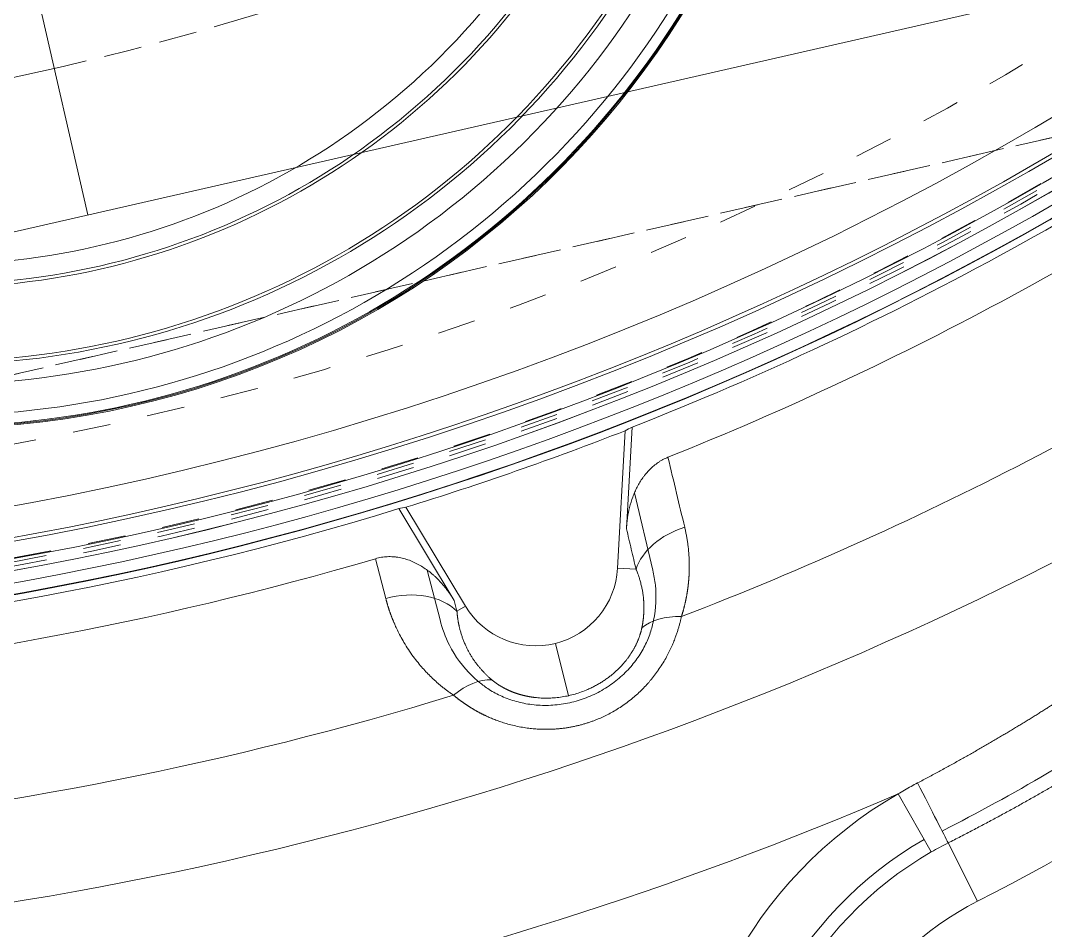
# Model space of a CAD drawing. Header units: millimetres. Extents: x -2414 to 10498, y -2238 to 649.
# Drawn here: x 8074.86 to 8119.06, y -1103.38 to -1064.14 of the extents above; entities that cross this region are included whole.
import ezdxf

# ---------------------------------------------------------------- set-up
doc = ezdxf.new("R2010")
doc.units = ezdxf.units.MM
doc.header["$LTSCALE"] = 16.335
doc.linetypes.add('DASHED', pattern=[0.2, 0.1, -0.1])
doc.linetypes.add('PHANTOM', pattern=[0.8, 0.45, -0.05, 0.1, -0.05, 0.1, -0.05])
for name, color, linetype, lineweight in [('core', 7, 'CONTINUOUS', 20), ('insert', 85, 'CONTINUOUS', 20), ('part', 7, 'CONTINUOUS', 20)]:
    doc.layers.add(name, color=color, linetype=linetype, lineweight=lineweight)

# ---------------------------------------------------------------- blocks, each defined once
blk = doc.blocks.new('43434')
at = {"layer": 'insert', "color": 5, "lineweight": 18}
blk.add_line((1.13686837721616e-13, -1.13686837721616e-13), (27.5925958105837, -120.8910611105456), dxfattribs=at)
at = {"layer": 'insert', "color": 5, "linetype": 'Continuous', "lineweight": 13}
blk.add_line((71.72067697975922, -110.8191145463221), (-16.53548535859181, -130.9630076747691), dxfattribs=at)
at = {"layer": 'insert', "linetype": 'DASHED', "lineweight": 13}
for p, q in [((73.44859172248243, -116.5790304616283), (-15.59314889383916, -136.9022267056447)), ((-15.20035975485712, -136.8125751478607), (73.05580258349687, -116.668682019413))]:
    blk.add_line(p, q, dxfattribs=at)
at = {"layer": 'insert', "linetype": 'PHANTOM', "lineweight": 18}
blk.add_circle((1.13686837721616e-13, -1.13686837721616e-13), 117.5, dxfattribs=at)
at = {"layer": 'insert', "linetype": 'Continuous', "lineweight": 18}
for centre, radius, start, end in [((2.728484105318785e-12, 2.273736754432321e-13), 138.3823994568, 154.2942857142653, 102.8657142857046), ((21.044669575944, -92.18153260729105), 37.913625, 192.8600000000912, 12.86000000007853)]:
    blk.add_arc(centre, radius, start, end, dxfattribs=at)
at = {"layer": 'insert', "linetype": 'Continuous', "lineweight": 13}
for centre, radius, start, end in [((4.433786671143025e-12, 0), 137.8826522044, 154.294285714274, 102.865714285706), ((-2.853539626812562e-11, 0), 137.1317242527, 270, 89.75978569869302), ((1.13686837721616e-13, -1.13686837721616e-13), 136.9898415921703, 154.294285714274, 102.8657142857251), ((1.13686837721616e-13, 0), 135.6324824954, 269.759785698693, 89.75978569869302), ((21.04466957613488, -92.18153260886311), 37.86583031401, 192.8600000000121, 12.8599999995776), ((21.04466957666, -92.18153260871009), 37.82569889316443, 192.859999999998, 12.85999999999798), ((21.04466957666011, -92.18153260870997), 37.36524247822, 192.859999999998, 12.85999999999798), ((21.04466957666, -92.18153260871003), 36.02323091729001, 192.859999999998, 12.86000000008488), ((21.04466957666, -92.18153260871009), 35.16487982839882, 192.8599999999584, 12.86000000001848), ((21.04466957665989, -92.18153260870997), 35.03060413499, 192.8600000000121, 12.86000000007853), ((21.04466957666011, -92.18153260870997), 31.84502845499, 192.8600000000043, 12.86000000007853), ((21.04466957666, -92.18153260871009), 31.71075276158117, 192.859999999998, 12.86000000007218), ((21.04466957666011, -92.18153260870997), 30.85240167269, 192.859999999998, 12.86000000007218)]:
    blk.add_arc(centre, radius, start, end, dxfattribs=at)
at = {"layer": 'insert', "linetype": 'DASHED', "lineweight": 13}
blk.add_arc((1.13686837721616e-13, -1.13686837721616e-13), 138.2077956093934, 262.4788254674497, 303.235460246835, dxfattribs=at)

msp = doc.modelspace()

# ---------------------------------------------------------------- linework, layer by layer
at = {"layer": 'core', "linetype": 'Continuous', "lineweight": 18}
for p, q in [((8100.607812997639, -1087.758619285353), (8100.934056316143, -1081.828595992652)), ((8100.98857818851, -1086.057532305153), (8101.229661305113, -1081.675439505653)), ((8091.1767522951, -1085.186510283952), (8093.561957128785, -1089.146657242061)), ((8091.477642822219, -1085.130310431953), (8094.043247759849, -1089.389975030135))]:
    msp.add_line(p, q, dxfattribs=at)
at = {"layer": 'core', "linetype": 'Continuous', "lineweight": 13}
for p, q in [((8101.333565483317, -1084.504701636891), (8102.125510498776, -1087.840529990443)), ((8090.169653929927, -1087.345275697783), (8090.611433305015, -1089.061247830454)), ((8092.95252752485, -1089.9881382077), (8092.399987853306, -1087.839002318773)), ((8100.607812997639, -1087.758619285353), (8101.402044619244, -1087.802314350033)), ((8094.04324775982, -1089.389975030153), (8093.680582678455, -1089.608408969724)), ((8097.927946452559, -1090.998415642975), (8098.488796308994, -1093.255271931361)), ((8112.696783854034, -1097.493723693361), (8114.132288748805, -1099.994831873687)), ((8116.129297675519, -1102.117841374153), (8114.855468508049, -1099.60441603959))]:
    msp.add_line(p, q, dxfattribs=at)
at = {"layer": 'core', "linetype": 'Continuous', "lineweight": 18}
for centre, radius, start, end in [((8050.170361536129, -951.6295860507524), 138.3823994568, 154.2919396506846, 102.8653497159111), ((8050.170361536129, -951.6295860507526), 139.7103292305, 291.4362307228294, 306.2652736301386), ((8050.170302827303, -951.6295068680424), 141.4875188759, 291.8276469846192, 305.0872765858492), ((8050.170361536129, -951.6295860507526), 139.74525, 287.1929123529375, 291.3004668026949), ((8050.170361536129, -951.6295860507524), 139.7103292305, 273.1676188257245, 287.0682170987558), ((8050.170302827302, -951.6295068680425), 141.4875188759, 274.3821190744533, 286.4217656502841), ((8073.91834945518, -1018.830325643783), 93.37330681833001, 296.8763488399745, 312.8679255389929), ((8097.074520089789, -1087.564233336653), 3.53863599, 211.0606438317761, 356.8510173191632), ((8122.006162762159, -1113.713636161553), 15.81779127338, 116.8763488401404, 119.8535631613853), ((8122.006162762159, -1113.713636161553), 13, 116.8763488401987, 185.0000000003533)]:
    msp.add_arc(centre, radius, start, end, dxfattribs=at)
at = {"layer": 'core', "linetype": 'DASHED', "lineweight": 13}
for radius in [138.0270981755421, 137.858587914482, 133.0301440404466]:
    msp.add_arc((8050.170361536129, -951.6295860507527), radius, 200.0865112642804, 159.9134887357196, dxfattribs=at)
at = {"layer": 'core', "linetype": 'Continuous', "lineweight": 13}
for centre, radius, start, end in [((8050.170361536129, -951.6295860507526), 138.913424579, 197.7271803247957, 342.2728196765129), ((8050.170361536129, -951.6295860507527), 139.3986831883194, 198.3931349306767, 341.6068650693418), ((8050.170361536129, -951.6295860507523), 139.4156184695, 198.4887147623774, 341.5112852376225), ((8050.170302827303, -951.6295068680425), 148.0941848724, 291.0479102702024, 304.1381634071502), ((8050.170302827303, -951.6295068680427), 152.4875782438097, 276.863559965208, 303.5978437502874), ((8050.170302827303, -951.6295068680424), 148.0941848724, 275.3860198503046, 287.0260377524575), ((8050.170302827302, -951.6295068680427), 158.7007579679, 281.9462428701238, 293.2029858053612), ((8122.00616276216, -1113.713636161553), 18.70160677941, 119.8535631614951, 185.000000000204), ((8122.006162762159, -1113.713636161553), 16.44094462910628, 119.8535631660001, 185.00000000023), ((8122.00616276216, -1113.713636161553), 15.8178216916, 119.8535631613853, 185.0000000000632)]:
    msp.add_arc(centre, radius, start, end, dxfattribs=at)
for centre, major_axis, ratio, start_param, end_param in [((8104.28147540194, -1087.960727732753), (-2.919127083319831, -0.6918793763573614), 0.7033591606862354, 4.814821857590831, 5.884978813857995), ((8091.210269421429, -1091.096281985853), (2.905647210962647, 0.7464678729583718), 0.7068916832532853, 0.4002968385741605, 1.595345334048057), ((8104.11995797431, -1091.822702889553), (-2.847494738789358, 0.9443377111208328), 0.6114738482621914, 5.177781569407805, 5.927384521052607), ((8113.551830659299, -1097.032173917953), (1.355887370208185, -2.676110879487233), 0.0004069031424667711, 0.2793188069090368, 1.5778167159751)]:
    msp.add_ellipse(centre, major_axis=major_axis, ratio=ratio, start_param=start_param, end_param=end_param, dxfattribs=at)
at = {"layer": 'core', "linetype": 'Continuous', "lineweight": 18}
msp.add_ellipse((8094.15436936625, -1095.261348359153), major_axis=(1.659225569339488, 2.499394026035921), ratio=0.6114697653450974, start_param=0.3557860751629188, end_param=1.105396396981666, dxfattribs=at)
for points in [[(8101.229661305109, -1081.675439505653), (8101.13112488284, -1081.726631894853), (8101.032589888229, -1081.777683889153), (8100.93405631615, -1081.828595992652)], [(8091.1767522951, -1085.186510283952), (8091.277104443479, -1085.167875011552), (8091.37740124588, -1085.149141656753), (8091.477642822219, -1085.130310432053)], [(8113.543400566739, -1097.012835134953), (8113.447737165639, -1097.063052868153), (8113.25748479019, -1097.165620173753), (8112.97526765532, -1097.325911412052), (8112.789260955629, -1097.437064069053), (8112.696783857409, -1097.493723691352)], [(8075.0180281234, -1103.737927096053), (8074.005001589329, -1103.650766112953), (8072.012310445029, -1103.459085367052), (8069.122951561269, -1103.125642097053), (8067.2633109509, -1102.876733315253), (8066.350001852039, -1102.746571342753)]]:
    msp.add_open_spline(points, degree=3, dxfattribs=at)
at = {"layer": 'core', "linetype": 'Continuous', "lineweight": 13}
for points, knots in [([(8133.24141974084, -1082.546111530553), (8133.205733809565, -1082.581268448876), (8133.134362330982, -1082.651581907248), (8133.027071962399, -1082.756823421113), (8132.919611969035, -1082.861896098124), (8132.811965822331, -1082.966783023503), (8132.704138292703, -1083.071487996785), (8132.596128443684, -1083.176009267298), (8132.487936868005, -1083.280346571603), (8132.379563748718, -1083.384499247847), (8132.271009378712, -1083.48846674101), (8132.162274021512, -1083.592248467535), (8132.053357948552, -1083.695843851566), (8131.944261429298, -1083.799252315357), (8131.834984733474, -1083.902473281395), (8131.725528132029, -1084.005506173504), (8131.615891891044, -1084.108350410286), (8131.506076295122, -1084.211005430271), (8131.39608155994, -1084.313470597852), (8131.285908158623, -1084.415745554396), (8131.175555603731, -1084.517828907892), (8131.065026992818, -1084.619723123126), (8130.916286584132, -1084.756343161676), (8130.655807173279, -1084.99455096193), (8130.208439189579, -1085.39943554271), (8129.534773325813, -1085.998565592237), (8128.852282053525, -1086.590814256385), (8128.218624605202, -1087.128861731273), (8127.693325184154, -1087.56783501205), (8127.10620826541, -1088.049892898206), (8126.563452553695, -1088.486835379911), (8126.047523385171, -1088.89555468423), (8125.540113092111, -1089.29207903818), (8124.911894118344, -1089.77443934811), (8124.431346302118, -1090.135582390415), (8124.140892387175, -1090.351116056746), (8124.081597204619, -1090.3950360171), (8124.020156220409, -1090.440459168983), (8123.956565175656, -1090.487379594456), (8123.890819704721, -1090.535791183082), (8123.822915296259, -1090.585687604835), (8123.752847305187, -1090.637062316353), (8123.680610950338, -1090.68990855774), (8123.60620131617, -1090.744219351981), (8123.529613353377, -1090.799987503585), (8123.450841879824, -1090.857205597396), (8123.369881581442, -1090.915865997311), (8123.286727013149, -1090.975960844978), (8123.201372599808, -1091.037482058462), (8123.113812637199, -1091.100421330865), (8123.024041293023, -1091.164770128924), (8122.93205260793, -1091.230519691562), (8122.837840496565, -1091.297661028409), (8122.741398748652, -1091.366184918296), (8122.642721030079, -1091.436081907682), (8122.541800884081, -1091.507342309157), (8122.438631732171, -1091.57995619949), (8122.333206875935, -1091.653913419419), (8122.225519492511, -1091.729203568736), (8122.115562654665, -1091.805816036253), (8122.003329322603, -1091.883739984771), (8121.888812339412, -1091.962964336387), (8121.772004435705, -1092.043477773086), (8121.652898230459, -1092.125268734269), (8121.531486232569, -1092.208325415336), (8121.407760842253, -1092.29263576594), (8121.281714352511, -1092.378187488293), (8121.153338950617, -1092.464968035419), (8121.022626719628, -1092.552964609381), (8120.889569639924, -1092.642164159482), (8120.754159590774, -1092.732553380427), (8120.616388351923, -1092.824118710461), (8120.476247605209, -1092.916846329474), (8120.33372893621, -1093.010722157077), (8120.188823835904, -1093.105731850645), (8120.041523702372, -1093.201860803332), (8119.891819842514, -1093.299094142055), (8119.739703473793, -1093.397416725447), (8119.585165726016, -1093.496813141778), (8119.428197643121, -1093.597267706849), (8119.268790185011, -1093.698764461855), (8119.106934229397, -1093.801287171207), (8118.942620573689, -1093.904819320367), (8118.77583993683, -1094.00934411349), (8118.606582961517, -1094.114844471657), (8118.434840215014, -1094.221303028692), (8118.260602199844, -1094.328702133372), (8118.083859391136, -1094.43702378787), (8117.904602370587, -1094.546249777407), (8117.722821793976, -1094.656361605139), (8117.538508303986, -1094.767340442495), (8117.351652513576, -1094.879167164768), (8117.162245005351, -1094.991822343764), (8116.970276335488, -1095.105286246684), (8116.775737036607, -1095.219538833181), (8116.578617620977, -1095.334559752879), (8116.37890858368, -1095.450328342735), (8116.176600405814, -1095.566823624357), (8115.97168355783, -1095.684024301495), (8115.764148502471, -1095.801908756655), (8115.553985699457, -1095.920455050963), (8115.341185603668, -1096.039640911506), (8115.125738688222, -1096.159443766034), (8114.907635373263, -1096.279840597928), (8114.686866312471, -1096.400808482482), (8114.463421323657, -1096.522322540242), (8114.237293458813, -1096.644363680288), (8114.008463597512, -1096.766889242702), (8113.776958838905, -1096.889944218556), (8113.621509799386, -1096.97173654705), (8113.543400566739, -1097.012835134952)], [0, 0, 0, 0, 0.006133672791505827, 0.01226727958702921, 0.01840081841391833, 0.02453428728285313, 0.03066768418862591, 0.0368010071109392, 0.04293425401517438, 0.04906742285318931, 0.05520051156409245, 0.06133351807504623, 0.06746644030202803, 0.07359927615063887, 0.07973202351687356, 0.0858646802879132, 0.0919972443429139, 0.09812971355378529, 0.1042620857859846, 0.1103943588992964, 0.1165265307486232, 0.1226585991847765, 0.1287905620552548, 0.141240552788098, 0.1658507997989266, 0.2026184361129053, 0.2515388655155174, 0.2763892037478745, 0.3042999782063575, 0.3352705669615273, 0.3693003688227178, 0.389515499485091, 0.4157666647637983, 0.4480528246503448, 0.4863726794230016, 0.4892736728075758, 0.4922814171371938, 0.4953959103198832, 0.4986171501910867, 0.5019451345141518, 0.5053798609809019, 0.508921327212278, 0.5125695307590823, 0.5163244691028053, 0.5201861396565679, 0.5241545397661749, 0.5282296667112931, 0.5324115177067655, 0.5367000899040755, 0.5410953803929567, 0.5455973862031965, 0.5502061043065981, 0.5549215316191661, 0.5597436650034804, 0.5646725012713181, 0.5697080371865144, 0.5748502694680876, 0.5800991947936356, 0.5854548098385659, 0.590917111605005, 0.5964860973155083, 0.6021617642369663, 0.6079441096857191, 0.6138331310351675, 0.6198288257237738, 0.6259311912634195, 0.6321402252481797, 0.6384559253635186, 0.6448782893959352, 0.6514073152430674, 0.658043000924305, 0.6647853445919072, 0.6716343445426696, 0.6785899992301679, 0.6856523072775947, 0.6928212674912326, 0.7000968788745936, 0.7074791406432436, 0.7149680522403641, 0.7225636133530783, 0.7302658239295752, 0.7380746841970823, 0.7459901946807075, 0.7540123562232163, 0.7621411700057654, 0.7703766375696516, 0.7787187608391188, 0.7871675415185455, 0.7957229743086405, 0.8043850488872929, 0.8131537542851897, 0.8220290789515312, 0.8310110107453832, 0.8400995369276876, 0.8492946441539571, 0.8585963184677373, 0.8680045452948765, 0.8775193094386606, 0.887140595075883, 0.8968683857539007, 0.9067026643887491, 0.916643413264388, 0.9266906140331225, 0.936844247717316, 0.947104294712421, 0.9574707347914436, 0.9679435471109056, 0.9785227102183833, 0.9892082020617209, 1, 1, 1, 1]), ([(8114.595625153101, -1099.090582164981), (8116.128834499475, -1098.308586896707), (8117.644390757486, -1097.479439901499), (8120.869460061027, -1095.590999275201), (8122.554326194466, -1094.526805314506), (8127.484533183839, -1091.183485063943), (8130.605870119339, -1088.754085913436), (8134.101734638383, -1085.664471906163), (8134.628401853181, -1085.188385669445), (8135.150019201083, -1084.706189680774)], [0, 0, 0, 0, 0.2050408633440822, 0.2050408633440822, 0.4417215148222314, 0.4417215148222314, 0.9150828177785311, 0.9150828177785311, 1, 1, 1, 1]), ([(8135.594671533929, -1085.276508140073), (8135.559299532199, -1085.308543807308), (8135.488418610647, -1085.372739145573), (8135.381713557406, -1085.469026673144), (8135.274465542698, -1085.565543572077), (8135.166660166369, -1085.662273912588), (8135.058299325811, -1085.759219208519), (8134.94938052538, -1085.856376256638), (8134.839902452506, -1085.953743108797), (8134.729863475088, -1086.051317462442), (8134.619262046514, -1086.149097094296), (8134.508096596611, -1086.247079743441), (8134.396365561132, -1086.345263142766), (8134.284067373902, -1086.44364501045), (8134.171200469033, -1086.542223052198), (8134.057763280423, -1086.640994960593), (8133.943754241995, -1086.739958415217), (8133.829171787723, -1086.839111082571), (8133.714014351734, -1086.93845061604), (8133.598280368372, -1087.037974655859), (8133.481968272288, -1087.137680829066), (8133.365076498512, -1087.237566749467), (8133.247603482539, -1087.337630017597), (8133.129547660406, -1087.43786822068), (8133.010907468778, -1087.538278932587), (8132.891681345023, -1087.638859713804), (8132.771867727301, -1087.739608111385), (8132.651465054641, -1087.84052165892), (8132.530471767031, -1087.941597876495), (8132.408886305496, -1088.04283427065), (8132.286707112181, -1088.144228334347), (8132.163932630442, -1088.245777546928), (8132.04056130493, -1088.347479374078), (8131.916591581668, -1088.449331267789), (8131.792021908151, -1088.55133066632), (8131.666850733419, -1088.653474994163), (8131.541076508156, -1088.755761662003), (8131.414697684769, -1088.858188066685), (8131.287712717478, -1088.960751591172), (8131.160120062411, -1089.063449604514), (8131.031918177683, -1089.166279461809), (8130.903105523493, -1089.269238504167), (8130.773680562212, -1089.372324058677), (8130.643641758471, -1089.475533438367), (8130.512987579257, -1089.578863942172), (8130.381716494003, -1089.682312854898), (8130.249826974675, -1089.785877447189), (8130.117317495873, -1089.889554975488), (8129.984186534917, -1089.993342682007), (8129.850432571947, -1090.097237794691), (8129.716054090009, -1090.201237527184), (8129.581049575158, -1090.305339078796), (8129.445417516549, -1090.409539634471), (8129.309156406533, -1090.513836364749), (8129.172264740751, -1090.61822642574), (8129.034741018236, -1090.722706959088), (8128.896583741505, -1090.827275091935), (8128.757791416662, -1090.931927936898), (8128.61836255349, -1091.036662592028), (8128.478295665552, -1091.141476140787), (8128.337589270294, -1091.246365652008), (8128.196241889141, -1091.351328179873), (8128.054252047596, -1091.456360763876), (8127.911618275346, -1091.561460428797), (8127.768339106357, -1091.666624184669), (8127.62441307898, -1091.771849026751), (8127.479838736052, -1091.877131935496), (8127.334614625001, -1091.982469876527), (8127.188739297941, -1092.087859800596), (8127.042211311804, -1092.1932986436), (8126.895029228339, -1092.298783326383), (8126.747191614621, -1092.404310755352), (8126.598697041627, -1092.509877820041), (8126.449544090091, -1092.615481402096), (8126.299731329043, -1092.721118341489), (8126.149257396784, -1092.82678556304), (8125.997727876682, -1092.932754312546), (8125.844674028862, -1093.039344483429), (8125.689623967314, -1093.146871362795), (8125.532497240089, -1093.255373311556), (8125.37328640851, -1093.364838191338), (8125.211983920298, -1093.475253587509), (8125.048582196178, -1093.58660694128), (8124.883073608329, -1093.698885512585), (8124.715450488345, -1093.812076389111), (8124.545705127193, -1093.926166482736), (8124.37382977738, -1094.041142529403), (8124.19981665454, -1094.156991088052), (8124.02365793922, -1094.273698539812), (8123.845345778639, -1094.391251087118), (8123.664872288482, -1094.509634752847), (8123.482229554722, -1094.628835379455), (8123.297409635457, -1094.748838628111), (8123.110404562784, -1094.869629977826), (8122.921206344683, -1094.991194724598), (8122.729806966947, -1095.113517980545), (8122.536198395112, -1095.236584673046), (8122.340372576428, -1095.360379543883), (8122.142321441859, -1095.484887148383), (8121.942036908091, -1095.610091854574), (8121.739510879584, -1095.735977842324), (8121.534735250636, -1095.862529102507), (8121.327701907484, -1095.989729436151), (8121.11840273042, -1096.117562453613), (8120.906829595942, -1096.246011573735), (8120.692974378929, -1096.375060023026), (8120.476828954834, -1096.504690834837), (8120.258385201918, -1096.634886848547), (8120.037635003499, -1096.765630708754), (8119.814570250232, -1096.896904864472), (8119.589182842416, -1097.02869156834), (8119.361464692324, -1097.160972875829), (8119.131407726567, -1097.293730644471), (8118.899003888476, -1097.426946533083), (8118.664245140521, -1097.560602001008), (8118.427123466745, -1097.69467830736), (8118.187630875245, -1097.829156510297), (8117.945759400634, -1097.964017466232), (8117.701501106679, -1098.09924182933), (8117.454848088425, -1098.234810049971), (8117.205792476368, -1098.37070237718), (8116.954326433064, -1098.506898846127), (8116.700442178381, -1098.643379322078), (8116.444131906766, -1098.780123331209), (8116.185388112372, -1098.917110696322), (8115.924202374348, -1099.054319133511), (8115.660569955801, -1099.191733322591), (8115.394472455767, -1099.329310663085), (8115.125943305973, -1099.467110532104), (8114.945867458253, -1099.558566171261), (8114.855493218558, -1099.604464796531)], [0, 0, 0, 0, 0.005666508366271584, 0.01135495067651538, 0.01706532858824281, 0.02279764375144315, 0.02855189780889042, 0.03432809239640264, 0.04012622914311095, 0.04594630967171, 0.05178833559871528, 0.05765230853472425, 0.06353823008464457, 0.06944610184794234, 0.07537592541887674, 0.08132770238673485, 0.08730143433606066, 0.09329712284686895, 0.09931476949486986, 0.1053543758516878, 0.1114159434850679, 0.117499473959083, 0.1236049688343468, 0.1297324296681993, 0.1358818580149156, 0.1420532554258954, 0.1482466234498454, 0.1544619636329821, 0.1606992775191994, 0.1669585666502507, 0.1732398325659412, 0.179543076804281, 0.1858683009016628, 0.1922155063930429, 0.1985846948120781, 0.2049758676913205, 0.2113890265623542, 0.2178241729559559, 0.224281308402256, 0.2307604344308798, 0.2372615525711095, 0.2437846643520181, 0.2503297713026192, 0.2568968749520039, 0.2634859768294923, 0.270097078464749, 0.2767301813879398, 0.2833852871298476, 0.2900623972220147, 0.2967615131968592, 0.3034826365878121, 0.3102257689294318, 0.3169909117575329, 0.3237780666092989, 0.3305872350234101, 0.3374184185401496, 0.3442716187015258, 0.3511468370513768, 0.358044075135487, 0.3649633345016952, 0.3719046166999974, 0.3788679232826583, 0.3858532558043106, 0.3928606158220574, 0.3998900048955807, 0.4069414245872215, 0.4140148764621009, 0.4211103620882007, 0.4282278830364606, 0.4353674408808698, 0.4425290371985673, 0.4497126735699244, 0.4569183515786296, 0.4641460728117893, 0.4713958388599982, 0.4786676513174409, 0.4859615117819538, 0.4933342945277052, 0.5007965282020229, 0.5083482134252473, 0.5159893508184346, 0.523719941004794, 0.5315399846110864, 0.5394494822689164, 0.5474484346159776, 0.5555368422972055, 0.5637147059658848, 0.5719820262846834, 0.580338803926634, 0.5887850395760781, 0.5973207339295421, 0.6059458876965719, 0.6146605016005338, 0.6234645763793697, 0.6323581127863073, 0.6413411115905387, 0.6504135735778778, 0.6595754995513722, 0.6688268903318839, 0.6781677467586475, 0.6875980696898134, 0.697117860002933, 0.7067271185954599, 0.7164258463852039, 0.7262140443107695, 0.7360917133319744, 0.7460588544302476, 0.7561154686090281, 0.7662615568941096, 0.7764971203340006, 0.7868221600002623, 0.7972366769878195, 0.8077406724152822, 0.8183341474252168, 0.829017103184455, 0.8397895408843381, 0.8506514617409962, 0.8616028669955814, 0.8726437579145115, 0.8837741357897038, 0.8949940019387845, 0.9063033577053061, 0.9177022044589466, 0.9291905435957065, 0.9407683765380987, 0.9524357047353169, 0.9641925296634213, 0.9760388528254952, 0.9879746757518151, 1, 1, 1, 1]), ([(8103.358104454047, -1089.842914165902), (8103.361807122931, -1089.831425393679), (8103.369215179811, -1089.808439412279), (8103.380081434288, -1089.773942087215), (8103.390773210463, -1089.739416144582), (8103.401272725911, -1089.704861763743), (8103.411585028745, -1089.670279711733), (8103.421709054546, -1089.635670601938), (8103.431645390347, -1089.601035092926), (8103.441394192082, -1089.566373835092), (8103.450955743348, -1089.53168748495), (8103.460330305637, -1089.496976701276), (8103.469518158623, -1089.462242146126), (8103.478519589477, -1089.427484484538), (8103.48733489585, -1089.392704384592), (8103.495964385185, -1089.357902517374), (8103.504408375021, -1089.323079556964), (8103.512667193027, -1089.288236180418), (8103.520741177103, -1089.253373067753), (8103.528630675478, -1089.218490901926), (8103.536336046784, -1089.183590368825), (8103.543857660157, -1089.148672157245), (8103.551195895326, -1089.113736958876), (8103.558351142692, -1089.078785468284), (8103.565323803426, -1089.043818382897), (8103.572114289549, -1089.008836402985), (8103.578723024026, -1088.973840231647), (8103.585150440843, -1088.938830574792), (8103.591396985102, -1088.903808141123), (8103.5974631131, -1088.868773642122), (8103.603349292418, -1088.833727792034), (8103.609056001998, -1088.798671307845), (8103.614583732234, -1088.763604909276), (8103.619932985063, -1088.728529318753), (8103.62510427397, -1088.693445261412), (8103.630098124394, -1088.658353465031), (8103.63491507513, -1088.623254641617), (8103.639555692629, -1088.588149409919), (8103.644019953087, -1088.553038296117), (8103.648307847238, -1088.517921733493), (8103.652419374341, -1088.482800136287), (8103.656354538408, -1088.447673919118), (8103.6601133486, -1088.412543496908), (8103.663695819178, -1088.377409284861), (8103.667101969569, -1088.342271698431), (8103.670331824417, -1088.307131153286), (8103.673385413615, -1088.271988065286), (8103.676262772391, -1088.23684285043), (8103.678963941197, -1088.201695924884), (8103.681488966359, -1088.166547704753), (8103.683837897843, -1088.131398606767), (8103.686010797829, -1088.096249045565), (8103.688007708874, -1088.061099443717), (8103.689828773092, -1088.025950194105), (8103.692466141571, -1087.969598535633), (8103.695350708282, -1087.892302696318), (8103.697649918984, -1087.794372586807), (8103.698600094949, -1087.697156940252), (8103.698234824742, -1087.600658652438), (8103.696587203051, -1087.504880172013), (8103.693689963123, -1087.409823646479), (8103.689576067143, -1087.315490933256), (8103.684276090949, -1087.221884310087), (8103.677814411834, -1087.129007272756), (8103.670216067948, -1087.036863166884), (8103.661505624487, -1086.945455101261), (8103.651707467449, -1086.854785875547), (8103.640845726529, -1086.76485799837), (8103.62894427979, -1086.675673694304), (8103.616026801297, -1086.587234893489), (8103.602116558477, -1086.49954330103), (8103.587237161175, -1086.412600166736), (8103.571409781076, -1086.326407165398), (8103.554663441537, -1086.240963165054), (8103.536996918198, -1086.156276218696), (8103.518519778294, -1086.072319198331), (8103.505424384768, -1086.016750836269), (8103.498894542879, -1085.989042419751)], [0, 0, 0, 0, 0.008702380248756336, 0.01741115122207847, 0.02612633790161005, 0.03484796327683926, 0.04357604833279259, 0.05231061203777997, 0.0610516713310897, 0.0697992411108482, 0.07855333422169666, 0.08731396144269042, 0.09608113147503333, 0.1048548509299551, 0.113635124316575, 0.1224219540297437, 0.1312153403380005, 0.1400152813714618, 0.1488217731097765, 0.1576348093701197, 0.1664543817951775, 0.1752804798412317, 0.1841130907661644, 0.1929521996176117, 0.2017977892210644, 0.210649840168065, 0.2195083308044216, 0.2283732372184253, 0.2372445332291791, 0.2461221903749315, 0.255006177901428, 0.2638964627504006, 0.2727930095479828, 0.2816957805933299, 0.2906047358471162, 0.2995198329202659, 0.3084410270626207, 0.3173682853152768, 0.3263016309745944, 0.3352411014828601, 0.3441867337167782, 0.3531385639822003, 0.36209662800887, 0.3710609609450382, 0.3800315973520048, 0.3890085711985852, 0.3979919158554874, 0.4069816640895711, 0.415977848058086, 0.4249804993027831, 0.4339896487439432, 0.4430053266743582, 0.4520275627531828, 0.4610563859997249, 0.4700918247871897, 0.4954858059556118, 0.5207533091303225, 0.5458949660272183, 0.5709113482338943, 0.5958029694003675, 0.6205702874172149, 0.6452137052978991, 0.6697334605773213, 0.6941295558743855, 0.7184019594447768, 0.7425506285910236, 0.7665755109826423, 0.790476545912879, 0.8142536654938654, 0.8379067957917872, 0.8614358579040793, 0.8848407689801226, 0.9081214431872257, 0.9312777926236361, 0.954309728180037, 0.9772171603513132, 1, 1, 1, 1]), ([(8101.651974891345, -1090.330925398868), (8101.653869949421, -1090.321817352232), (8101.657679736778, -1090.303506715034), (8101.663165665075, -1090.27595484383), (8101.668517480293, -1090.248162039319), (8101.673712256865, -1090.220134110867), (8101.67875100559, -1090.191871797767), (8101.683628207859, -1090.1633772944), (8101.688340104961, -1090.13465247614), (8101.692882444663, -1090.10569938294), (8101.697251095342, -1090.076520088845), (8101.701441880315, -1090.047116738489), (8101.705450624232, -1090.017491538189), (8101.709273141848, -1089.987646759354), (8101.712905242477, -1089.957584738558), (8101.716342730221, -1089.927307878489), (8101.719581405371, -1089.896818648661), (8101.722617065517, -1089.866119586176), (8101.725445506766, -1089.835213296452), (8101.728062524962, -1089.804102453955), (8101.730463916935, -1089.772789802913), (8101.732645481764, -1089.741278158016), (8101.73460302207, -1089.709570405107), (8101.736332345335, -1089.677669501862), (8101.737829265231, -1089.645578478446), (8101.739089602989, -1089.613300438168), (8101.740109188776, -1089.58083855811), (8101.740883863102, -1089.548196089748), (8101.741409478253, -1089.51537635955), (8101.741681899742, -1089.482382769562), (8101.741697007782, -1089.449218797974), (8101.74145069879, -1089.415887999669), (8101.740938886898, -1089.382394006764), (8101.740157505536, -1089.348740529061), (8101.739102508865, -1089.31493135477), (8101.737769873858, -1089.280970350092), (8101.736155600084, -1089.246861463019), (8101.734255718241, -1089.212608711104), (8101.732066265792, -1089.178216229614), (8101.729583386829, -1089.143688091756), (8101.726802963396, -1089.109028988649), (8101.720835729041, -1089.041652313262), (8101.709230076179, -1088.935283506976), (8101.687638487114, -1088.784535051639), (8101.656911386372, -1088.615763222028), (8101.616922613888, -1088.439112687266), (8101.5710282346, -1088.270659687804), (8101.525153160094, -1088.124959569374), (8101.483836620068, -1088.007388456858), (8101.449129582614, -1087.916507054627), (8101.422680113472, -1087.851084249003), (8101.407794321318, -1087.815903188102), (8101.402044619244, -1087.802314350052)], [0, 0, 0, 0, 0.009721405128814154, 0.01954372100810947, 0.02946683437793204, 0.03949062962780306, 0.04961498886281682, 0.05983979196725658, 0.07016491666590143, 0.08059023858313255, 0.09111563130004101, 0.1017409664096041, 0.1124661135701044, 0.12329094055688, 0.1342153133125096, 0.145239095995563, 0.1563621510279714, 0.1675843391411286, 0.1789055194208193, 0.1903255493510028, 0.2018442848565843, 0.2134615803452065, 0.225177288748129, 0.2369912615602598, 0.2489033488794128, 0.2609133994448096, 0.2730212606749107, 0.2852267787045942, 0.297529798421762, 0.3099301635033732, 0.3224277164509867, 0.3350222986258194, 0.3477137502833778, 0.3605019106076757, 0.3733866177450902, 0.3863677088378808, 0.3994450200573966, 0.4126183866369859, 0.4258876429046773, 0.4392526223156059, 0.4527131574842346, 0.4662690802164033, 0.5180183170962873, 0.5781501212429787, 0.6465777095098808, 0.723203679265658, 0.7972034617944473, 0.8599156390171037, 0.9114628642232231, 0.9519446761131694, 0.9814384217815565, 1, 1, 1, 1]), ([(8102.153861884524, -1090.036008260166), (8102.156534757161, -1090.023397033127), (8102.159153472538, -1090.010794381646), (8102.266436426884, -1089.484015879686), (8102.285456889086, -1088.981746960281), (8102.211676981291, -1088.270164041613), (8102.174466184566, -1088.052829069364), (8102.124119792318, -1087.841060843091)], [0, 0, 0, 0, 0.01665666039095916, 0.01665666039095916, 0.6967624015605105, 0.6967624015605105, 1, 1, 1, 1]), ([(8090.611433305015, -1089.061247830471), (8090.615066009722, -1089.075258465885), (8090.622322245265, -1089.103244354879), (8090.633514823339, -1089.145080144701), (8090.644912492001, -1089.18674376023), (8090.656535704542, -1089.228228746842), (8090.668375617892, -1089.269536773858), (8090.680431229029, -1089.310667352109), (8090.692699462115, -1089.351620578728), (8090.705177814478, -1089.392396404578), (8090.717863650292, -1089.432994829888), (8090.730754389073, -1089.473415852121), (8090.743847455326, -1089.513659479968), (8090.757140291943, -1089.5537257297), (8090.770630356597, -1089.593614626218), (8090.784315122655, -1089.633326202844), (8090.798192078899, -1089.67286050145), (8090.812258729559, -1089.712217572496), (8090.826512594266, -1089.751397475075), (8090.840951208017, -1089.790400276975), (8090.855572121159, -1089.829226054706), (8090.870372899302, -1089.867874893572), (8090.885351123472, -1089.906346887637), (8090.900504389403, -1089.944642140028), (8090.91583030999, -1089.982760761974), (8090.931326506027, -1090.020702876568), (8090.94699064045, -1090.058468604909), (8090.962820290916, -1090.096058117778), (8090.978813423229, -1090.133471443671), (8090.99496663153, -1090.170709182445), (8091.038745821307, -1090.270156403191), (8091.117864248574, -1090.441655632723), (8091.24468454372, -1090.693159691136), (8091.39998662644, -1090.971596869613), (8091.583427214808, -1091.265969320172), (8091.785883552193, -1091.55557982155), (8091.992959904708, -1091.822105013763), (8092.193096271164, -1092.057214198429), (8092.34239755802, -1092.219163308667), (8092.440126400551, -1092.32031031837), (8092.489889033559, -1092.370793548271), (8092.540457300498, -1092.421082536986), (8092.59184359757, -1092.471163217055), (8092.644057111405, -1092.52102306318), (8092.697107869761, -1092.570648925924), (8092.751005645918, -1092.62002761539), (8092.805760249867, -1092.66914574383), (8092.861381445545, -1092.717989768154), (8092.917878969631, -1092.76654597788), (8092.97526251975, -1092.81480050045), (8093.033541762872, -1092.86273929197), (8093.092726293201, -1092.910348169076), (8093.152825772614, -1092.957612690226), (8093.213849387787, -1093.00451860104), (8093.275807870728, -1093.051050163503), (8093.338705900582, -1093.097196425529), (8093.402570597656, -1093.142927695976), (8093.467344588312, -1093.188283817915), (8093.511226796835, -1093.218069229222), (8093.533207535612, -1093.232988837129)], [0, 0, 0, 0, 0.008633527479828228, 0.01724525223392939, 0.02583517365840074, 0.03440329036267311, 0.04294960022204271, 0.05147410042914186, 0.05997678754420686, 0.06845765754425671, 0.07691670587110941, 0.08535392747832549, 0.0937693168769898, 0.1021628681804066, 0.1105345751477187, 0.118884431226406, 0.1272124295936802, 0.1355185631969034, 0.1438028247928256, 0.1520652069858407, 0.1603057022651632, 0.1685243030409976, 0.1767210016796575, 0.1848957905376772, 0.1930486619949386, 0.2011796084867502, 0.2092886225350362, 0.2173756967784412, 0.2254408240015714, 0.2334839971632399, 0.2415052094237839, 0.2900122715752741, 0.3455804558473417, 0.4082101331002781, 0.477919600721013, 0.5488059332907815, 0.6136734555470998, 0.6725264841837134, 0.7253422051125966, 0.7385967439739165, 0.7519020796741697, 0.7652580555625039, 0.7786645316051873, 0.7921213852327946, 0.8056285122020181, 0.8191858274719235, 0.832793266094639, 0.846450784120265, 0.860158359515829, 0.8739159930982152, 0.887723709480681, 0.901581558032904, 0.9154896138541446, 0.9294479787593198, 0.9434567822776349, 0.9575161826634115, 0.9716263679187324, 0.9857875568274184, 1, 1, 1, 1]), ([(8093.680582678477, -1089.608408969736), (8093.681325581862, -1089.619410497015), (8093.682818343947, -1089.641516551665), (8093.68541117466, -1089.674843291904), (8093.688284843478, -1089.708487642549), (8093.691472097146, -1089.742449994827), (8093.694974267903, -1089.776729308681), (8093.69880132865, -1089.811324781623), (8093.702961010154, -1089.846235391477), (8093.707461756213, -1089.881460016675), (8093.712311919814, -1089.916997399636), (8093.717519980209, -1089.952846152731), (8093.723094482621, -1089.989004752643), (8093.729044053243, -1090.025471537897), (8093.735377393478, -1090.0622447053), (8093.742103280571, -1090.099322307398), (8093.74923056322, -1090.136702246814), (8093.756768170511, -1090.174382282035), (8093.764725071577, -1090.212359989901), (8093.773110420733, -1090.25063289163), (8093.781933001376, -1090.289197960718), (8093.791203319456, -1090.328053466665), (8093.809806112939, -1090.402941202787), (8093.840080548257, -1090.513916750139), (8093.885925894025, -1090.660761443708), (8093.937694356297, -1090.807727522143), (8093.995474879241, -1090.954610291322), (8094.047505830648, -1091.074212959986), (8094.09072774988, -1091.166674086898), (8094.122749188417, -1091.232024413441), (8094.155728494557, -1091.29641487493), (8094.189636817237, -1091.359834936733), (8094.224429472761, -1091.422265768947), (8094.260065997831, -1091.483692445959), (8094.296504921193, -1091.54410069787), (8094.333705190572, -1091.603477728912), (8094.37162584536, -1091.661811964247), (8094.410226148891, -1091.719093077989), (8094.449465597694, -1091.775311946484), (8094.48930396103, -1091.830460620605), (8094.529701310425, -1091.884532292469), (8094.570618049827, -1091.937521263134), (8094.612014943596, -1091.989422909637), (8094.653853143209, -1092.040233651814), (8094.696094212054, -1092.089950919095), (8094.73870015011, -1092.138573116458), (8094.781633412255, -1092.18609959281), (8094.824856943133, -1092.232530600146), (8094.868334145084, -1092.277867286168), (8094.912029083836, -1092.322111564939), (8094.955905821193, -1092.365266432441), (8094.999930923039, -1092.407334661259), (8095.044064395179, -1092.44832340008), (8095.088292746458, -1092.488227275207), (8095.132508738623, -1092.527089727564), (8095.162397194881, -1092.55243842806), (8095.177210737099, -1092.565001942272)], [0, 0, 0, 0, 0.01054556156231826, 0.02118985430730234, 0.03193308563652199, 0.04277546521524305, 0.05371720499713741, 0.06475851924881229, 0.07589962457414788, 0.08714073993848012, 0.09848208669262004, 0.1099238885967114, 0.1214663718439495, 0.1331097650841603, 0.1448542994472322, 0.1567002085664296, 0.1686477286015723, 0.180697098262098, 0.1928485588300003, 0.2051023541826676, 0.2174587308155834, 0.2299179378649517, 0.2424802271301897, 0.2895693490932464, 0.3369427082596104, 0.3846021378756815, 0.4325494626542267, 0.480786498843938, 0.5027392425023717, 0.5244466488817823, 0.5459078526441167, 0.5671219907991761, 0.5880882033118828, 0.6088056337094534, 0.6292734296893299, 0.6494907437288006, 0.6694567336973017, 0.6891705634725016, 0.7086314035613521, 0.7278384317273928, 0.7467908336257293, 0.7654878034472186, 0.7839285445735604, 0.8021122702451381, 0.8200382042436758, 0.8377055815919281, 0.8551136492729112, 0.872261666971407, 0.8891489078407933, 0.9057746592985697, 0.9221382238543567, 0.9382389199745325, 0.9540760829882138, 0.9696490660398164, 0.9849572410940518, 1, 1, 1, 1]), ([(8092.952547435528, -1089.988133138814), (8093.044732271519, -1090.364009556071), (8093.179044897345, -1090.724761323213), (8093.599734062664, -1091.554397832929), (8093.930854444252, -1092.013212323046), (8094.425755120291, -1092.49075223599), (8094.511189499988, -1092.567776035185), (8094.600220764038, -1092.64240713872)], [0, 0, 0, 0, 0.3736944581576446, 0.3736944581576446, 0.8960900549892294, 0.8960900549892294, 1, 1, 1, 1]), ([(8093.533207535613, -1093.232988837131), (8093.541445987647, -1093.239908806885), (8093.557935117521, -1093.253759015581), (8093.582941190721, -1093.274476165341), (8093.608169502874, -1093.295167173119), (8093.633637972035, -1093.315824230808), (8093.659341271476, -1093.336446027343), (8093.685280318713, -1093.357029483298), (8093.711454356708, -1093.377571970025), (8093.737863080089, -1093.398070713412), (8093.764506064112, -1093.418522953605), (8093.791382917838, -1093.438925901756), (8093.818493242874, -1093.459276751257), (8093.845836644302, -1093.479572674343), (8093.873412727604, -1093.499810822623), (8093.901221099333, -1093.519988326548), (8093.929261366784, -1093.540102295159), (8093.957533137927, -1093.560149815764), (8093.986036021266, -1093.580127953623), (8094.014769625715, -1093.600033751627), (8094.043733560471, -1093.619864229982), (8094.072927434877, -1093.639616385876), (8094.102350858289, -1093.659287193158), (8094.132003439943, -1093.678873602004), (8094.161884788811, -1093.698372538584), (8094.19199451346, -1093.717780904723), (8094.222332221911, -1093.737095577563), (8094.252897521489, -1093.756313409219), (8094.283690018678, -1093.775431226431), (8094.314709318969, -1093.794445830218), (8094.345955026703, -1093.813353995525), (8094.37742674492, -1093.832152470864), (8094.4091240752, -1093.850837977961), (8094.441046617503, -1093.869407211389), (8094.473193970002, -1093.887856838209), (8094.505565728926, -1093.906183497597), (8094.538161488382, -1093.924383800482), (8094.570980840202, -1093.942454329154), (8094.604023373729, -1093.960391636942), (8094.637288675784, -1093.97819224764), (8094.670776329975, -1093.995852655846), (8094.704485918432, -1094.013369323889), (8094.738417014465, -1094.030738691472), (8094.772569209147, -1094.047957137814), (8094.806942011135, -1094.065021121212), (8094.841535220023, -1094.081926655795), (8094.876347530648, -1094.098671264433), (8094.953095538701, -1094.134982344269), (8095.078664040797, -1094.191884103926), (8095.261570282722, -1094.268406468089), (8095.465810787562, -1094.346030902987), (8095.692198720886, -1094.422736402525), (8095.941391906432, -1094.496199569506), (8096.213830825341, -1094.563738555442), (8096.493478263211, -1094.619195018025), (8096.765204456502, -1094.659517863928), (8097.013147994657, -1094.685174492349), (8097.238419932609, -1094.699536399727), (8097.440246232065, -1094.705272618418), (8097.618111782129, -1094.704790634918), (8097.771707467893, -1094.700209455916), (8097.900873784683, -1094.693361835652), (8098.005554198924, -1094.685794807809), (8098.085754821605, -1094.678758452993), (8098.141512780719, -1094.673229901859), (8098.198105471036, -1094.667149636462), (8098.263424992042, -1094.659350401114), (8098.345323619177, -1094.6484423158), (8098.426441720036, -1094.636447975371), (8098.506766075199, -1094.62341746132), (8098.586283529374, -1094.609374488226), (8098.664981777751, -1094.594349383984), (8098.742849141609, -1094.578370364269), (8098.81987461141, -1094.561465840332), (8098.896047819205, -1094.543663808015), (8098.971359029837, -1094.524992008969), (8099.045799127264, -1094.505477887675), (8099.119359602237, -1094.485148602499), (8099.1920325398, -1094.46403102264), (8099.263810606615, -1094.442151728411), (8099.33468703958, -1094.419537012374), (8099.40465562996, -1094.396212874116), (8099.473710724402, -1094.372205039542), (8099.541847164146, -1094.347538889815), (8099.609060452185, -1094.322239723344), (8099.675346081359, -1094.296331791377), (8099.740701952618, -1094.269841849957), (8099.863790698177, -1094.21814374779), (8100.046179660486, -1094.135369377534), (8100.287277029198, -1094.0126647862), (8100.531395281365, -1093.873810942633), (8100.777163173314, -1093.717951342604), (8101.023052617436, -1093.544259122796), (8101.256605991993, -1093.360402319864), (8101.474962904334, -1093.169917602455), (8101.676173963409, -1092.976986367373), (8101.829761486647, -1092.81500036539), (8101.943458521311, -1092.687141286625), (8102.023140829126, -1092.594311007824), (8102.105522332345, -1092.494417609247), (8102.190144825183, -1092.387277750754), (8102.276486435066, -1092.272706732953), (8102.393711696753, -1092.10895832709), (8102.531683458203, -1091.899719314282), (8102.679715710708, -1091.649926851417), (8102.808152123699, -1091.409319255062), (8102.918926329487, -1091.179359978964), (8103.013873944053, -1090.961142088932), (8103.079592040881, -1090.794202848587), (8103.123461192384, -1090.674773321198), (8103.150194462713, -1090.598776770059), (8103.175428397329, -1090.523937537454), (8103.199218590991, -1090.450278025302), (8103.221629194579, -1090.37781975882), (8103.242720045444, -1090.306581465769), (8103.262549947087, -1090.236579766996), (8103.281176408995, -1090.167828878097), (8103.298653745876, -1090.100341664495), (8103.31504098498, -1090.034126335831), (8103.330372976201, -1089.969198888498), (8103.344765973321, -1089.905538140648), (8103.353682028605, -1089.863677389103), (8103.358104453943, -1089.842914165633)], [0, 0, 0, 0, 0.003087410146202194, 0.006179401987400732, 0.00927591070805323, 0.01237687132493665, 0.01548221872607364, 0.01859188771021036, 0.0217058130268342, 0.02482392941676975, 0.0279461716534212, 0.0310724745846729, 0.03420277317549503, 0.03733700255129999, 0.04047509804209309, 0.04361699522742807, 0.04676262998227743, 0.04991193852376432, 0.05306485745891078, 0.05622132383334685, 0.05938127518108608, 0.06254464957539581, 0.0657113856808144, 0.06888142280634522, 0.07205470095991412, 0.07523116090407528, 0.07841074421309888, 0.08159339333141462, 0.08477905163351111, 0.08796766348533178, 0.09115917430717523, 0.09435353063825427, 0.09755068020285948, 0.1007505719782335, 0.1039531562642232, 0.1071583847547316, 0.1103662106110501, 0.1135765885370894, 0.1167894748566343, 0.1200048275926097, 0.123222606548438, 0.126442773391565, 0.1296652917391826, 0.1328901272462053, 0.1361172476955944, 0.1393466230910214, 0.1425782257519931, 0.1458120304114379, 0.1605990598039857, 0.1768440209878382, 0.1945341194068918, 0.2136544330470846, 0.2341872329947128, 0.256111398986714, 0.2794021723546351, 0.3002146129478722, 0.3191085570953703, 0.3361119510817818, 0.3512456125627399, 0.3645253083601122, 0.3759631420598957, 0.3855684695516413, 0.393348501275716, 0.3993087008788985, 0.4034530518255114, 0.4057842360407783, 0.4119333951858325, 0.4180304839456821, 0.4240759583136073, 0.4300702496796186, 0.436013766113051, 0.4419068935827641, 0.4477499971165656, 0.4535434219014484, 0.4592874943264385, 0.4649825229697805, 0.4706287995323433, 0.4762265997191277, 0.4817761840707759, 0.4872777987470405, 0.4927316762641673, 0.498138036188144, 0.5034970857857876, 0.5088090206356316, 0.514074025200531, 0.5192922733639659, 0.5244639289318809, 0.5295891461020146, 0.5486723115773495, 0.5685534684161545, 0.5892434156877695, 0.6107560084451376, 0.6331091016382996, 0.6563257507507522, 0.6773696414666586, 0.6984915208063566, 0.7196902693057288, 0.7285479778153282, 0.7380001215460953, 0.7480502937728305, 0.7587025541284562, 0.7699615353754401, 0.781832584845941, 0.806442433901742, 0.8300112097376976, 0.8525147449052978, 0.8739316585442847, 0.8942440245496698, 0.9134374071719967, 0.9206578873311378, 0.9277871081087112, 0.9348244119186797, 0.9417691330707663, 0.948620605559496, 0.9553781698497771, 0.962041178747462, 0.9686090024371223, 0.9750810327636877, 0.9814566868289798, 0.9877354099690193, 0.9939166781729504, 1, 1, 1, 1]), ([(8102.151559516734, -1090.036930400946), (8102.145473073438, -1090.067750706781), (8102.138969299091, -1090.098743613438), (8102.091288720382, -1090.313066360694), (8102.036338464677, -1090.498622033411), (8101.894544237735, -1090.872678729798), (8101.808333505385, -1091.060116345282), (8101.596394257225, -1091.440177285404), (8101.474547951343, -1091.625394079836), (8101.197646295295, -1091.983822700658), (8101.04178331251, -1092.15784748693), (8100.696920932042, -1092.487424198708), (8100.511637248485, -1092.639656380766), (8100.115406055623, -1092.918103241515), (8099.902614718556, -1093.045227494881), (8099.45804634666, -1093.266550272984), (8099.229226853469, -1093.359652220703), (8098.758757874308, -1093.51136626551), (8098.514516792082, -1093.570291620459), (8098.027332337459, -1093.649506210236), (8097.784739229554, -1093.670236614273), (8097.301877116432, -1093.675633736944), (8097.059667832613, -1093.659774612451), (8096.595452034896, -1093.594468943019), (8096.371740892782, -1093.545314466755), (8095.941164591584, -1093.417151001305), (8095.734050535714, -1093.337635238485), (8095.350750472784, -1093.157887225858), (8095.172534924906, -1093.057148871386), (8094.861447413328, -1092.851209332876), (8094.726131974999, -1092.748090375976), (8094.602694586194, -1092.641685937297)], [0, 0, 0, 0, 0.01211031536359471, 0.01211031536359471, 0.08328820301918496, 0.08328820301918496, 0.1544660906747747, 0.1544660906747747, 0.225643978330363, 0.225643978330363, 0.2968218659859512, 0.2968218659859512, 0.3679997536415404, 0.3679997536415404, 0.4391776412971287, 0.4391776412971287, 0.5103555289527169, 0.5103555289527169, 0.5815334166083052, 0.5815334166083052, 0.6527113042638933, 0.6527113042638933, 0.7238891919194826, 0.7238891919194826, 0.7950670795750708, 0.7950670795750708, 0.8662449672306591, 0.8662449672306591, 0.9374228548862473, 0.9374228548862473, 1, 1, 1, 1]), ([(8095.177210737099, -1092.565001942272), (8095.18319283822, -1092.57000478309), (8095.195142775096, -1092.579998534577), (8095.213348761193, -1092.594909155969), (8095.231733144441, -1092.609736048906), (8095.250317379669, -1092.624473258862), (8095.269095534343, -1092.639120246708), (8095.288068969352, -1092.653675016011), (8095.307237078496, -1092.668135948305), (8095.326599761112, -1092.682501313172), (8095.346156761567, -1092.696769399224), (8095.365907845449, -1092.71093847929), (8095.385852752307, -1092.72500681987), (8095.405991208067, -1092.738972678779), (8095.426322921508, -1092.752834305944), (8095.446847585006, -1092.766589943362), (8095.467564874127, -1092.780237825286), (8095.488474447533, -1092.793776178355), (8095.509575946802, -1092.807203221737), (8095.530868996277, -1092.82051716728), (8095.552353202903, -1092.833716219654), (8095.574028156067, -1092.846798576506), (8095.595893427439, -1092.859762428611), (8095.617948570821, -1092.87260596003), (8095.640193121978, -1092.885327348268), (8095.662626598489, -1092.897924764435), (8095.685248499587, -1092.910396373406), (8095.708058306008, -1092.922740333995), (8095.731055479829, -1092.934954799116), (8095.754239464316, -1092.947037915959), (8095.777609683775, -1092.958987826162), (8095.801165543393, -1092.970802665988), (8095.824906429088, -1092.982480566505), (8095.848831707356, -1092.994019653768), (8095.872940725128, -1093.005418049), (8095.897232809608, -1093.016673868786), (8095.921707268136, -1093.027785225256), (8095.946363388035, -1093.038750226281), (8095.971200436466, -1093.049566975668), (8095.996217660279, -1093.060233573356), (8096.021414285877, -1093.070748115621), (8096.046789519062, -1093.081108695273), (8096.072342544903, -1093.091313401867), (8096.098072527591, -1093.101360321909), (8096.123978610298, -1093.111247539069), (8096.150059915039, -1093.120973134392), (8096.176315542542, -1093.130535186519), (8096.202744572105, -1093.139931771905), (8096.229346061464, -1093.149160965039), (8096.256119046662, -1093.15822083867), (8096.283062541919, -1093.167109464038), (8096.3101755395, -1093.175824911099), (8096.337457009589, -1093.184365248762), (8096.364905900164, -1093.192728545122), (8096.392521136869, -1093.200912867702), (8096.420301622897, -1093.208916283691), (8096.448246238862, -1093.216736860189), (8096.476353842691, -1093.224372664456), (8096.504623269494, -1093.231821764155), (8096.533053331458, -1093.239082227613), (8096.561642817731, -1093.246152124069), (8096.590390494311, -1093.253029523934), (8096.619295103937, -1093.25971249905), (8096.64835536598, -1093.266199122956), (8096.677569976345, -1093.27248747115), (8096.70693760736, -1093.278575621358), (8096.736456907678, -1093.284461653808), (8096.76612650219, -1093.2901436515), (8096.795944991891, -1093.295619700479), (8096.825910953918, -1093.300887890141), (8096.856022940975, -1093.305946313405), (8096.88627948305, -1093.310793067417), (8096.916679080592, -1093.315426252245), (8096.947220229587, -1093.319843977145), (8096.977901327487, -1093.324044338507), (8097.008721024319, -1093.328025503637), (8097.116973602849, -1093.341173839301), (8097.306327771551, -1093.357354747151), (8097.581591661572, -1093.363127626846), (8097.863439146761, -1093.350871696503), (8098.146622182704, -1093.320146173024), (8098.428089523501, -1093.271300733292), (8098.704971500186, -1093.205015919351), (8098.97822775782, -1093.121062543661), (8099.214284405617, -1093.031836589149), (8099.413513243669, -1092.944552135677), (8099.577138661204, -1092.864925854131), (8099.735411478701, -1092.779919641239), (8099.888160379794, -1092.689869100748), (8100.035224549807, -1092.595106584231), (8100.176464437735, -1092.495966528095), (8100.311758355336, -1092.392782731238), (8100.441002735235, -1092.285887858739), (8100.56411150538, -1092.175612310831), (8100.68101516507, -1092.062283731466), (8100.791661725539, -1091.946224898617), (8100.896010330558, -1091.827757741505), (8100.973113239006, -1091.73293566797), (8101.026810722145, -1091.663166978624), (8101.059716193782, -1091.619117927783), (8101.091757191114, -1091.57491672207), (8101.122935581058, -1091.530578169295), (8101.153253901086, -1091.486117057118), (8101.182714786628, -1091.441547944308), (8101.211321116948, -1091.396885213381), (8101.239075968495, -1091.352143053358), (8101.265982619885, -1091.307335461446), (8101.292044543072, -1091.262476239821), (8101.317265398255, -1091.217578993903), (8101.34164902782, -1091.172657130399), (8101.365199450586, -1091.127723855583), (8101.387920855999, -1091.082792173678), (8101.409817598402, -1091.037874885374), (8101.43089419132, -1090.992984586469), (8101.451155301808, -1090.948133666637), (8101.470605744832, -1090.903334308312), (8101.489250477651, -1090.858598485716), (8101.507094594491, -1090.813937963886), (8101.52414332032, -1090.769364298288), (8101.540402008248, -1090.724888832726), (8101.555876123564, -1090.680522704195), (8101.570571278168, -1090.636276822213), (8101.584493076238, -1090.592161944346), (8101.597647668366, -1090.548188391334), (8101.610039647308, -1090.504367115197), (8101.621679922426, -1090.460705689266), (8101.632556131063, -1090.417223363486), (8101.6427437272, -1090.373894528458), (8101.648893376049, -1090.345269205131), (8101.651974891345, -1090.330925398868)], [0, 0, 0, 0, 0.003903986601707946, 0.007798663463465963, 0.01168418628788782, 0.01556071170458309, 0.01942839725552969, 0.0232874013798988, 0.02713788339833594, 0.03098000349670458, 0.03481392270928416, 0.03863980290142519, 0.04245780675167271, 0.04626809773335161, 0.05007084009561898, 0.05386619884399323, 0.05765433972036001, 0.06143542918246223, 0.06520963438287661, 0.0689771231474959, 0.07273806395350821, 0.07649262590689215, 0.08024097871943928, 0.08398329268530143, 0.08771973865708615, 0.09145048802150878, 0.09517571267460284, 0.09889558499651804, 0.1026102778259068, 0.1063199644339143, 0.1100248184977969, 0.1137250140741663, 0.1174207255718962, 0.1211121277246863, 0.1247993955633234, 0.1284827043876356, 0.1321622297381667, 0.1358381473676012, 0.1395106332119309, 0.1431798633614137, 0.146846014031321, 0.1505092615325045, 0.1541697822418031, 0.1578277525723057, 0.1614833489434964, 0.1651367477512991, 0.168788125338048, 0.1724376579623973, 0.1760855217692054, 0.1797318927594001, 0.1833769467598574, 0.1870208593933157, 0.1906638060483379, 0.1943059618493586, 0.1979475016268209, 0.2015885998874425, 0.2052294307846138, 0.2088701680889679, 0.2125109851591305, 0.2161520549126743, 0.2197935497973003, 0.2234356417622676, 0.2270785022300814, 0.2307223020684732, 0.2343672115626821, 0.2380134003880557, 0.2416610375829963, 0.2453102915222606, 0.2489613298906349, 0.2526143196570023, 0.2562694270488129, 0.2599268175269809, 0.2635866557612129, 0.2672491056057845, 0.2709143300757857, 0.2745824913238369, 0.2782537506172932, 0.3094300169885015, 0.3408362918693305, 0.3725596681474608, 0.4046821068813433, 0.435963497168541, 0.4672257935508848, 0.4985341495315796, 0.5299529178194123, 0.5501885705823638, 0.5702221246225675, 0.5900696046460603, 0.6097478759572822, 0.6292746244129365, 0.6486683277329621, 0.6679482178168377, 0.6871342339197132, 0.706246966782996, 0.7253075940791298, 0.7443378078081504, 0.763359734559371, 0.7823958498086022, 0.7892673464492661, 0.7961373937128725, 0.8030071503757377, 0.8098777807072187, 0.8167504537719129, 0.8236263427236475, 0.8305066240930677, 0.8373924770706559, 0.8442850827870527, 0.8511856235925344, 0.8580952823375304, 0.8650152416560432, 0.8719466832537784, 0.8788907872028331, 0.8858487312446468, 0.8928216901029509, 0.8998108348083398, 0.9068173320360207, 0.9138423434582246, 0.9208870251126771, 0.9279525267884093, 0.9350399914301162, 0.9421505545621405, 0.9492853437330829, 0.9564454779818844, 0.9636320673261591, 0.9708462122734207, 0.9780890033557368, 0.9853615206882306, 0.9926648335517649, 1, 1, 1, 1])]:
    msp.add_open_spline(points, degree=3, knots=knots, dxfattribs=at)
at = {"layer": 'core', "linetype": 'Continuous', "lineweight": 18}
for points, knots in [([(8100.988578188498, -1086.057532305152), (8100.997218703109, -1085.900476359682), (8101.012652747339, -1085.744869807495), (8101.057760532297, -1085.436694729252), (8101.087426838125, -1085.284124616965), (8101.162346259922, -1084.982309823974), (8101.207582456981, -1084.833061533636), (8101.275362530984, -1084.648898110846), (8101.289483692542, -1084.612185999829), (8101.318909685867, -1084.539014312742), (8101.334150843092, -1084.502714233717), (8101.381458636758, -1084.394773243459), (8101.415121743605, -1084.324053940472), (8101.522828220213, -1084.115820759616), (8101.603530595677, -1083.98219763351), (8101.717378226366, -1083.822746693982), (8101.74080080846, -1083.791238076347), (8101.789019336703, -1083.729023275986), (8101.813867915428, -1083.698255477579), (8101.890189511005, -1083.607696131095), (8101.943270146036, -1083.549819053184), (8102.109412932356, -1083.384018143263), (8102.229311905613, -1083.283851948007), (8102.392393911989, -1083.17363144727), (8102.425734647259, -1083.15230741972), (8102.493538288571, -1083.111411609), (8102.527908223809, -1083.091891579754), (8102.632443108319, -1083.036156220467), (8102.704030557767, -1083.002760351022), (8102.777600096441, -1082.973293448203)], [0, 0, 0, 0, 0.1250000000000261, 0.1250000000000261, 0.2500000000000522, 0.2500000000000522, 0.3750000000000783, 0.3750000000000783, 0.4062500000000786, 0.4062500000000786, 0.437500000000079, 0.437500000000079, 0.5000000000000696, 0.5000000000000696, 0.6250000000000583, 0.6250000000000583, 0.6562500000000531, 0.6562500000000531, 0.6875000000000477, 0.6875000000000477, 0.7500000000000373, 0.7500000000000373, 0.8750000000000163, 0.8750000000000163, 0.9062500000000111, 0.9062500000000111, 0.9375000000000058, 0.9375000000000058, 1, 1, 1, 1]), ([(8090.169653929961, -1087.345275697894), (8090.253246561768, -1087.320638538501), (8090.337393516837, -1087.301420869302), (8090.506741682253, -1087.27329274135), (8090.677144359847, -1087.255474335136), (8090.849599779252, -1087.257725110989), (8090.958022515579, -1087.265370394221), (8090.979722121363, -1087.267211862384), (8091.022908488876, -1087.271487040644), (8091.087470232447, -1087.278795015784), (8091.151395427283, -1087.288719259152), (8091.278435041912, -1087.311900098735), (8091.362048868728, -1087.331789797391), (8091.527269997139, -1087.379816180215), (8091.608876832906, -1087.407954778964), (8091.709693151129, -1087.448028177398), (8091.729808962223, -1087.456294152616), (8091.769731058637, -1087.473228682751), (8091.829218815388, -1087.499260898913), (8091.887556515027, -1087.527126808425), (8092.002780801948, -1087.585172334343), (8092.077665580426, -1087.626948867213), (8092.297036548312, -1087.760702461309), (8092.436272284791, -1087.861051037746), (8092.602580022446, -1087.998822808664), (8092.635508419427, -1088.027049422296), (8092.700265139512, -1088.084417520548), (8092.795752800798, -1088.171833108175), (8092.886535969226, -1088.263142238073), (8093.062312679738, -1088.450552120602), (8093.171807954664, -1088.581855793126), (8093.37703517415, -1088.855853974596), (8093.472756303512, -1088.998557434441), (8093.561957128811, -1089.146657242046)], [0, 0, 0, 0, 0.06250000000000983, 0.06250000000000983, 0.1250000000000197, 0.1875000000000295, 0.1875000000000295, 0.2031250000000318, 0.2031250000000318, 0.2187500000000341, 0.2500000000000423, 0.2500000000000423, 0.3125000000000557, 0.3125000000000557, 0.3750000000000691, 0.3750000000000691, 0.390625000000068, 0.390625000000068, 0.406250000000067, 0.4375000000000603, 0.4375000000000603, 0.5000000000000469, 0.5000000000000469, 0.6250000000000158, 0.6250000000000158, 0.6562500000000157, 0.6562500000000157, 0.6875000000000155, 0.7500000000000154, 0.7500000000000154, 0.8750000000000078, 0.8750000000000078, 1, 1, 1, 1])]:
    msp.add_open_spline(points, degree=3, knots=knots, dxfattribs=at)
at = {"layer": 'core', "linetype": 'Continuous', "lineweight": 13}
for points in [[(8103.498894542879, -1085.989042419752), (8103.38408834622, -1085.509089935752), (8103.149065007379, -1084.526513141353), (8102.90322391785, -1083.498591137653), (8102.77760009514, -1082.973293444953)], [(8101.40204461925, -1087.802314350052), (8101.335107444959, -1087.519897898553), (8101.199258706689, -1086.946686000053), (8101.059462654669, -1086.356711460252), (8100.98857818851, -1086.057532305153)], [(8093.561957128799, -1089.146657242052), (8093.581556733749, -1089.222948811253), (8093.620927264659, -1089.376199003253), (8093.660640434369, -1089.530783296952), (8093.680582678449, -1089.608408969752)]]:
    msp.add_open_spline(points, degree=3, dxfattribs=at)

# ---------------------------------------------------------------- block references
at = {"layer": 'part', "lineweight": 18}
msp.add_blockref('43434', (8050.17036153613, -951.6295860507535), dxfattribs=at)

doc.saveas('drawing.dxf')
